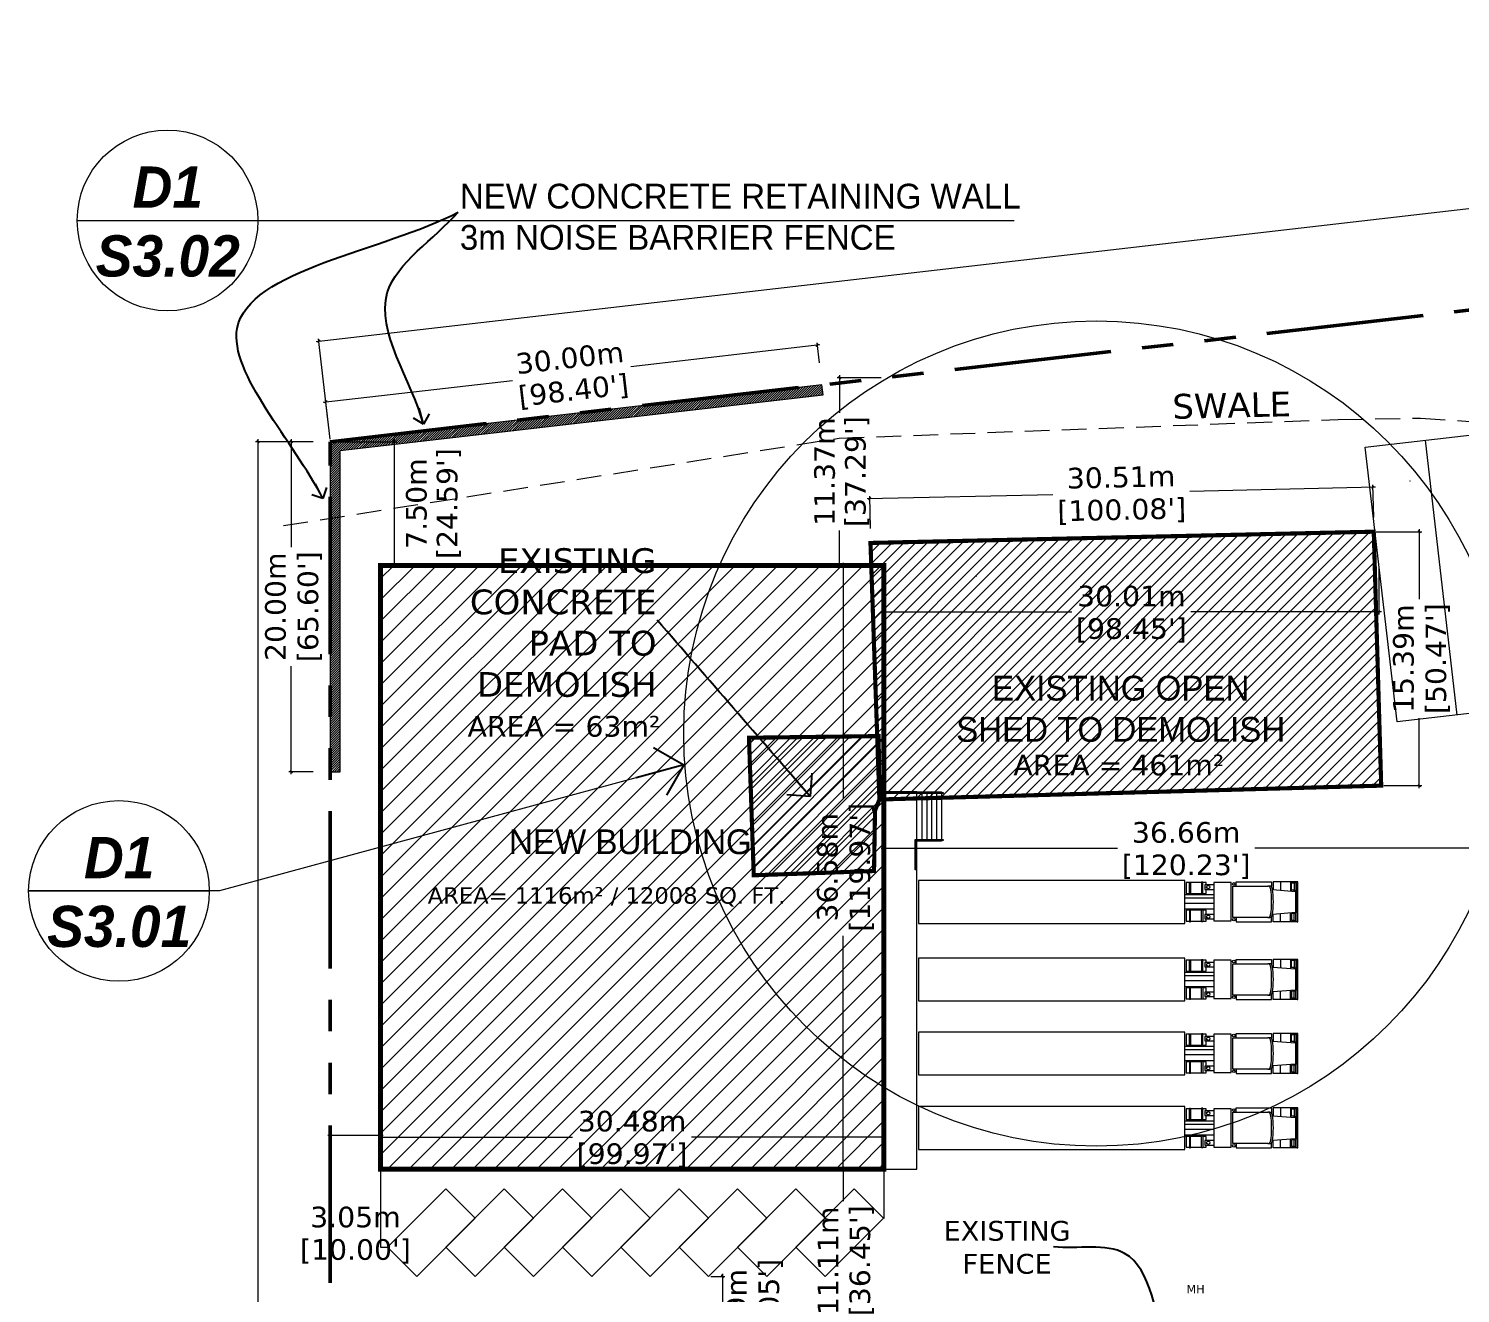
# Model space of a CAD drawing. Header units: metres. Extents: x 587 to 1372, y 780 to 1385.
# Drawn here: x 841 to 927.8, y 907.3 to 983.9 of the extents above; entities that cross this region are included whole.
import ezdxf

# ---------------------------------------------------------------- set-up
doc = ezdxf.new("R2010")
doc.units = ezdxf.units.M
for name, pattern in [('DASH2DOT', [1.25, 0.5, -0.25, 0, -0.25, 0, -0.25]), ('DASHED', [0.75, 0.5, -0.25]), ('DIVIDE2', [15.875, 6.35, -3.175, 0, -3.175, 0, -3.175]), ('HIDDEN', [0.375, 0.25, -0.125]), ('PHANTOM', [63.5, 31.75, -6.35, 6.35, -6.35, 6.35, -6.35])]:
    doc.linetypes.add(name, pattern=pattern)
doc.layers.get('DEFPOINTS').update_dxf_attribs({"lineweight": 5})
for name, color, linetype, lineweight in [('A-WALLS VIEW', 6, 'Continuous', 5), ('SP_BUILDINGS_E_DEMO', 7, 'HIDDEN', 40), ('SP_BUILDINGS_NEW', 200, 'Continuous', 5), ('SP_DIMS', 51, 'Continuous', 13), ('SP_DIMS DEMO', 65, 'Continuous', 13), ('SP_DIMS SITE', 21, 'Continuous', 13), ('SP_PARKING', 160, 'Continuous', 9), ('SP_SERVICES_SAN_EXIST', 104, 'DIVIDE2', 13), ('SP_SWALE', 161, 'DASHED', 20), ('SP_TERRAIN BOUNDARY', 1, 'PHANTOM', 50), ('SP_TEXT', 30, 'Continuous', 15), ('SP_TEXT_DEMO', 20, 'Continuous', 15), ('SP_VEHICLES', 7, 'Continuous', 15), ('ST-GRID DIMS', 7, 'Continuous', 5)]:
    doc.layers.add(name, color=color, linetype=linetype, lineweight=lineweight)
doc.layers.add('PDF_ZPROPOSED BUILDINGS', color=7, linetype='Continuous')
doc.layers.add('SP_BUILDINGS_E_HATCH', color=7, linetype='DASH2DOT', lineweight=9, true_color=0x8c8c8c, transparency=0.5)
doc.layers.add('SP_BUILDINGS_NEW_HATCH', color=9, linetype='Continuous', lineweight=13, true_color=0x808080, transparency=0.5)
doc.styles.add('details dims', font='verdana.ttf', dxfattribs={"height": 0.125})
doc.styles.add('DIMS BUILDING', font='verdana.ttf', dxfattribs={"height": 0.5})
doc.styles.add('mg-arial-anno in S dims', font='verdana.ttf', dxfattribs={"height": 0.3})
doc.styles.add('SITE DIM TXT', font='verdana.ttf', dxfattribs={"height": 1.25})
doc.styles.add('SITE TEXT', font='GOTHIC.TTF', dxfattribs={"height": 60})
doc.styles.add('TITLE BLOCK BIG', font='GOTHICBI.TTF', dxfattribs={"height": 0.1875})
doc.dimstyles.new('MGC Dims GRID', dxfattribs={"dimtxt": 1.25, "dimasz": 0.15, "dimexe": 0.15, "dimexo": 0.15, "dimgap": 0, "dimtad": 0, "dimzin": 0, "dimdsep": 46, "dimtxsty": 'SITE DIM TXT', "dimblk": 'OBLIQUE', "dimcen": 0.15, "dimdle": 0.15, "dimclrd": 256, "dimclre": 256, "dimclrt": 256, "dimadec": 0, "dimazin": 0, "dimtfac": 1, "dimtofl": 0, "dimtmove": 2, "dimatfit": 2, "dimldrblk": 'OPEN90', "dimfxl": 1, "dimtolj": 1, "dimtzin": 0, "dimlwd": -1, "dimlwe": -1, "dimarcsym": 0})
doc.dimstyles.new('MGC Dims SMALL', dxfattribs={"dimtxt": 0.3, "dimasz": 0.15, "dimexe": 0.15, "dimexo": 0.15, "dimgap": 0, "dimtad": 0, "dimzin": 0, "dimdsep": 46, "dimtxsty": 'mg-arial-anno in S dims', "dimblk": 'OBLIQUE', "dimcen": 0.15, "dimdle": 0.15, "dimclrd": 256, "dimclre": 256, "dimclrt": 256, "dimadec": 0, "dimazin": 0, "dimtfac": 1, "dimtofl": 0, "dimtmove": 2, "dimatfit": 2, "dimldrblk": 'OPEN90', "dimfxl": 1, "dimtolj": 1, "dimtzin": 0, "dimlwd": -1, "dimlwe": -1, "dimarcsym": 0})
doc.dimstyles.new('MGC Dims SMALL mts', dxfattribs={"dimtxt": 0.125, "dimasz": 0.1, "dimexe": 0.1, "dimexo": 0.1, "dimgap": 0, "dimtad": 0, "dimzin": 0, "dimdsep": 46, "dimtxsty": 'details dims', "dimblk": 'OBLIQUE', "dimcen": 0.15, "dimdle": 0.1, "dimclrd": 256, "dimclre": 256, "dimclrt": 256, "dimadec": 0, "dimazin": 0, "dimtfac": 1, "dimtofl": 0, "dimtmove": 2, "dimatfit": 2, "dimldrblk": 'OPEN90', "dimfxl": 1, "dimtolj": 1, "dimtzin": 0, "dimlwd": -1, "dimlwe": -1, "dimarcsym": 0})

# ---------------------------------------------------------------- blocks, each defined once
blk = doc.blocks.new('_Oblique')
at = {"color": 0, "linetype": 'ByBlock', "lineweight": -2}
blk.add_line((-0.5, -0.5), (0.5, 0.5), dxfattribs=at)
blk = doc.blocks.new('*D16')
at = {"layer": 'DEFPOINTS', "color": 0, "transparency": 16777216}
for p in [(892.858, 916.779), (862.378, 914.84), (892.858, 914.84)]:
    blk.add_point(p, dxfattribs=at)
at = {"layer": 'SP_DIMS', "transparency": 16777216}
for p, q in [((862.228, 916.779), (874.008, 916.779)), ((862.378, 914.99), (862.378, 916.929)), ((893.008, 916.779), (881.228, 916.779)), ((892.858, 914.99), (892.858, 916.929))]:
    blk.add_line(p, q, dxfattribs=at)
at = {"layer": 'SP_DIMS', "transparency": 16777216, "xscale": 0.15, "yscale": 0.15, "zscale": 0.15, "rotation": 180}
blk.add_blockref('_Oblique', (862.378, 916.779), dxfattribs=at)
at = {"layer": 'SP_DIMS', "transparency": 16777216, "xscale": 0.15, "yscale": 0.15, "zscale": 0.15}
blk.add_blockref('_Oblique', (892.858, 916.779), dxfattribs=at)
at = {"layer": 'SP_DIMS', "transparency": 16777216, "char_height": 1.25, "attachment_point": 5, "style": 'SITE DIM TXT'}
for s, insert in [('\\A1;30.48m', (877.618, 917.733)), ("\\A1;[99.97']", (877.618, 915.661))]:
    blk.add_mtext(s, dxfattribs=dict(at, insert=insert))
blk = doc.blocks.new('_Open90')
at = {"color": 0, "linetype": 'ByBlock', "lineweight": -2}
for p, q in [((-0.5, 0.5), (0, 0)), ((0, 0), (-1, 0)), ((0, 0), (-0.5, -0.5))]:
    blk.add_line(p, q, dxfattribs=at)
blk = doc.blocks.new('*D13')
at = {"layer": 'DEFPOINTS', "color": 0, "transparency": 16777216}
for p in [(889.98, 951.416), (890.42, 951.416), (889.98, 914.84)]:
    blk.add_point(p, dxfattribs=at)
at = {"layer": 'SP_DIMS', "transparency": 16777216}
for p, q in [((890.13, 951.416), (890.57, 951.416)), ((890.42, 951.566), (890.42, 937.284)), ((890.42, 914.69), (890.42, 928.972)), ((890.13, 914.84), (890.57, 914.84))]:
    blk.add_line(p, q, dxfattribs=at)
at = {"layer": 'SP_DIMS', "transparency": 16777216, "xscale": 0.15, "yscale": 0.15, "zscale": 0.15}
for p, rotation in [((890.42, 951.416), 90), ((890.42, 914.84), 270)]:
    blk.add_blockref('_Oblique', p, dxfattribs=dict(at, rotation=rotation))
at = {"layer": 'SP_DIMS', "transparency": 16777216, "char_height": 1.25, "attachment_point": 5, "rotation": 90, "style": 'SITE DIM TXT'}
for s, insert in [("\\A1;[119.97']", (891.538, 933.128)), ('\\A1;36.58m', (889.466, 933.128))]:
    blk.add_mtext(s, dxfattribs=dict(at, insert=insert))
blk = doc.blocks.new('*D10')
at = {"layer": 'DEFPOINTS', "color": 0, "transparency": 16777216}
for p in [(862.378, 918.42), (859.33, 916.948), (859.33, 916.879)]:
    blk.add_point(p, dxfattribs=at)
at = {"layer": 'SP_DIMS', "transparency": 16777216}
for p, q in [((862.378, 918.27), (862.378, 916.729)), ((862.528, 916.879), (859.18, 916.879)), ((859.33, 916.798), (859.33, 916.729))]:
    blk.add_line(p, q, dxfattribs=at)
at = {"layer": 'SP_DIMS', "transparency": 16777216, "xscale": 0.15, "yscale": 0.15, "zscale": 0.15, "rotation": 180}
blk.add_blockref('_Oblique', (859.33, 916.879), dxfattribs=at)
at = {"layer": 'SP_DIMS', "transparency": 16777216, "xscale": 0.15, "yscale": 0.15, "zscale": 0.15}
blk.add_blockref('_Oblique', (862.378, 916.879), dxfattribs=at)
at = {"layer": 'SP_DIMS', "transparency": 16777216, "char_height": 1.25, "attachment_point": 5, "style": 'SITE DIM TXT'}
for s, insert in [('\\A1;3.05m', (860.854, 911.924)), ("\\A1;[10.00']", (860.854, 909.855))]:
    blk.add_mtext(s, dxfattribs=dict(at, insert=insert))
blk = doc.blocks.new('*D11')
at = {"layer": 'DEFPOINTS', "color": 0, "transparency": 16777216}
for p in [(859.76, 958.914), (863.211, 958.914), (865.957, 951.416)]:
    blk.add_point(p, dxfattribs=at)
at = {"layer": 'SP_DIMS', "transparency": 16777216}
for p, q in [((863.211, 951.266), (863.211, 959.064)), ((859.91, 958.914), (863.361, 958.914)), ((865.807, 951.416), (863.061, 951.416))]:
    blk.add_line(p, q, dxfattribs=at)
at = {"layer": 'SP_DIMS', "transparency": 16777216, "xscale": 0.15, "yscale": 0.15, "zscale": 0.15}
for p, rotation in [((863.211, 958.914), 90), ((863.211, 951.416), 270)]:
    blk.add_blockref('_Oblique', p, dxfattribs=dict(at, rotation=rotation))
at = {"layer": 'SP_DIMS', "transparency": 16777216, "char_height": 1.25, "attachment_point": 5, "rotation": 90, "style": 'SITE DIM TXT'}
for s, insert in [("\\A1;[24.59']", (866.522, 955.165)), ('\\A1;7.50m', (864.554, 955.165))]:
    blk.add_mtext(s, dxfattribs=dict(at, insert=insert))
blk = doc.blocks.new('*D12')
at = {"layer": 'DEFPOINTS', "color": 0, "transparency": 16777216}
for p in [(889.665, 914.84), (890.42, 903.727), (891.003, 903.727)]:
    blk.add_point(p, dxfattribs=at)
at = {"layer": 'SP_DIMS', "transparency": 16777216}
for p, q in [((889.815, 914.84), (890.57, 914.84)), ((890.42, 914.99), (890.42, 912.893)), ((890.42, 903.577), (890.42, 905.674)), ((890.853, 903.727), (890.27, 903.727))]:
    blk.add_line(p, q, dxfattribs=at)
at = {"layer": 'SP_DIMS', "transparency": 16777216, "xscale": 0.15, "yscale": 0.15, "zscale": 0.15}
for p, rotation in [((890.42, 914.84), 90), ((890.42, 903.727), 270)]:
    blk.add_blockref('_Oblique', p, dxfattribs=dict(at, rotation=rotation))
at = {"layer": 'SP_DIMS', "transparency": 16777216, "char_height": 1.25, "attachment_point": 5, "rotation": 90, "style": 'SITE DIM TXT'}
for s, insert in [('\\A1;11.11m', (889.493, 909.283)), ("\\A1;[36.45']", (891.538, 909.283))]:
    blk.add_mtext(s, dxfattribs=dict(at, insert=insert))
blk = doc.blocks.new('*D17')
at = {"layer": 'DEFPOINTS', "color": 0, "transparency": 16777216}
for p in [(882.251, 908.337), (882.433, 903.748), (883.098, 903.748)]:
    blk.add_point(p, dxfattribs=at)
at = {"layer": 'SP_DIMS', "transparency": 16777216}
for p, q in [((882.401, 908.337), (883.248, 908.337)), ((883.098, 908.487), (883.098, 903.598)), ((882.583, 903.748), (883.248, 903.748))]:
    blk.add_line(p, q, dxfattribs=at)
at = {"layer": 'SP_DIMS', "transparency": 16777216, "xscale": 0.15, "yscale": 0.15, "zscale": 0.15}
for p, rotation in [((883.098, 908.337), 90), ((883.098, 903.748), 270)]:
    blk.add_blockref('_Oblique', p, dxfattribs=dict(at, rotation=rotation))
at = {"layer": 'SP_DIMS', "transparency": 16777216, "char_height": 1.25, "attachment_point": 5, "rotation": 90, "style": 'SITE DIM TXT'}
for s, insert in [('\\A1;4.59m', (883.953, 906.042)), ("\\A1;[15.05']", (886.022, 906.042))]:
    blk.add_mtext(s, dxfattribs=dict(at, insert=insert))
blk = doc.blocks.new('*D26')
at = {"layer": 'DEFPOINTS', "color": 0, "transparency": 16777216}
for p in [(892.878, 951.416), (922.892, 951.416), (922.892, 948.596)]:
    blk.add_point(p, dxfattribs=at)
at = {"layer": 'SP_DIMS', "transparency": 16777216}
for p, q in [((892.878, 951.266), (892.878, 948.446)), ((922.892, 951.266), (922.892, 948.446)), ((892.728, 948.596), (904.275, 948.596)), ((923.042, 948.596), (911.494, 948.596))]:
    blk.add_line(p, q, dxfattribs=at)
at = {"layer": 'SP_DIMS', "transparency": 16777216, "xscale": 0.15, "yscale": 0.15, "zscale": 0.15, "rotation": 180}
blk.add_blockref('_Oblique', (892.878, 948.596), dxfattribs=at)
at = {"layer": 'SP_DIMS', "transparency": 16777216, "xscale": 0.15, "yscale": 0.15, "zscale": 0.15}
blk.add_blockref('_Oblique', (922.892, 948.596), dxfattribs=at)
at = {"layer": 'SP_DIMS', "transparency": 16777216, "char_height": 1.25, "attachment_point": 5, "style": 'SITE DIM TXT'}
for s, insert in [('\\A1;30.01m', (907.885, 949.547)), ("\\A1;[98.45']", (907.885, 947.479))]:
    blk.add_mtext(s, dxfattribs=dict(at, insert=insert))
blk = doc.blocks.new('*D27')
at = {"layer": 'DEFPOINTS', "color": 0, "transparency": 16777216}
for p in [(892.878, 934.279), (892.878, 933.674), (929.535, 927.508)]:
    blk.add_point(p, dxfattribs=at)
at = {"layer": 'ST-GRID DIMS', "transparency": 16777216}
for p, q in [((892.728, 934.279), (907.05, 934.279)), ((892.878, 933.824), (892.878, 934.429)), ((929.685, 934.279), (915.363, 934.279)), ((929.535, 927.658), (929.535, 934.429))]:
    blk.add_line(p, q, dxfattribs=at)
at = {"layer": 'ST-GRID DIMS', "transparency": 16777216, "xscale": 0.15, "yscale": 0.15, "zscale": 0.15, "rotation": 180}
blk.add_blockref('_Oblique', (892.878, 934.279), dxfattribs=at)
at = {"layer": 'ST-GRID DIMS', "transparency": 16777216, "xscale": 0.15, "yscale": 0.15, "zscale": 0.15}
blk.add_blockref('_Oblique', (929.535, 934.279), dxfattribs=at)
at = {"layer": 'ST-GRID DIMS', "transparency": 16777216, "char_height": 1.25, "attachment_point": 5, "style": 'SITE DIM TXT'}
for s, insert in [('\\A1;36.66m', (911.206, 935.23)), ("\\A1;[120.23']", (911.206, 933.161))]:
    blk.add_mtext(s, dxfattribs=dict(at, insert=insert))
blk = doc.blocks.new('*D36')
at = {"layer": 'DEFPOINTS', "color": 0, "transparency": 16777216}
for p in [(854.946, 958.914), (858.446, 958.914), (858.446, 831.749)]:
    blk.add_point(p, dxfattribs=at)
at = {"layer": 'SP_DIMS SITE', "transparency": 16777216}
for p, q in [((854.946, 959.064), (854.946, 899.588)), ((858.296, 958.914), (854.796, 958.914)), ((854.946, 831.599), (854.946, 891.075)), ((858.296, 831.749), (854.796, 831.749))]:
    blk.add_line(p, q, dxfattribs=at)
at = {"layer": 'SP_DIMS SITE', "transparency": 16777216, "xscale": 0.15, "yscale": 0.15, "zscale": 0.15}
for p, rotation in [((854.946, 958.914), 90), ((854.946, 831.749), 270)]:
    blk.add_blockref('_Oblique', p, dxfattribs=dict(at, rotation=rotation))
at = {"layer": 'SP_DIMS SITE', "transparency": 16777216, "char_height": 1.25, "attachment_point": 5, "rotation": 90, "style": 'SITE DIM TXT'}
for s, insert in [("\\A2;[417.10']", (856.163, 895.331)), ('\\A2;127.17m', (853.907, 895.331))]:
    blk.add_mtext(s, dxfattribs=dict(at, insert=insert))
blk = doc.blocks.new('*D37')
at = {"layer": 'DEFPOINTS', "color": 0, "transparency": 16777216}
for p in [(1021.457, 983.792), (1022.159, 977.704), (859.33, 958.914)]:
    blk.add_point(p, dxfattribs=at)
at = {"layer": 'SP_DIMS SITE', "transparency": 16777216}
for p, q in [((1021.606, 983.809), (944.27, 974.885)), ((1022.142, 977.853), (1021.44, 983.941)), ((858.478, 964.985), (935.814, 973.909)), ((859.313, 959.063), (858.61, 965.151))]:
    blk.add_line(p, q, dxfattribs=at)
at = {"layer": 'SP_DIMS SITE', "transparency": 16777216, "xscale": 0.15, "yscale": 0.15, "zscale": 0.15}
for p, rotation in [((1021.457, 983.792), 6.582523700757695), ((858.627, 965.002), 186.5825237007577)]:
    blk.add_blockref('_Oblique', p, dxfattribs=dict(at, rotation=rotation))
at = {"layer": 'SP_DIMS SITE', "transparency": 16777216, "char_height": 1.25, "attachment_point": 5, "rotation": 6.58252, "style": 'SITE DIM TXT'}
for s, insert in [('\\A1;163.91m', (939.922, 975.441)), ("\\A1;[537.62']", (940.182, 973.188))]:
    blk.add_mtext(s, dxfattribs=dict(at, insert=insert))
blk = doc.blocks.new('*D60')
at = {"layer": 'DEFPOINTS', "color": 0, "transparency": 16777216}
for p in [(922.532, 956.147), (922.576, 954.188), (892.071, 953.506)]:
    blk.add_point(p, dxfattribs=at)
at = {"layer": 'SP_DIMS DEMO', "transparency": 16777216}
for p, q in [((891.877, 955.462), (903.124, 955.713)), ((892.067, 953.656), (892.024, 955.615)), ((922.682, 956.151), (911.434, 955.899)), ((922.572, 954.338), (922.528, 956.297))]:
    blk.add_line(p, q, dxfattribs=at)
at = {"layer": 'SP_DIMS DEMO', "transparency": 16777216, "xscale": 0.15, "yscale": 0.15, "zscale": 0.15}
for p, rotation in [((892.027, 955.465), 181.2815052099399), ((922.532, 956.147), 1.281505209939935)]:
    blk.add_blockref('_Oblique', p, dxfattribs=dict(at, rotation=rotation))
at = {"layer": 'SP_DIMS DEMO', "transparency": 16777216, "char_height": 1.25, "attachment_point": 5, "rotation": 1.28151, "style": 'SITE DIM TXT'}
for s, insert in [('\\A1;30.51m', (907.258, 956.757)), ("\\A1;[100.08']", (907.304, 954.689))]:
    blk.add_mtext(s, dxfattribs=dict(at, insert=insert))
blk = doc.blocks.new('*D61')
at = {"layer": 'DEFPOINTS', "color": 0, "transparency": 16777216}
for p in [(922.576, 953.46), (923.028, 938.073), (925.334, 938.073)]:
    blk.add_point(p, dxfattribs=at)
at = {"layer": 'SP_DIMS DEMO', "transparency": 16777216}
for p, q in [((922.726, 953.46), (925.484, 953.46)), ((925.334, 953.61), (925.334, 949.376)), ((925.334, 937.923), (925.334, 942.157)), ((923.178, 938.073), (925.484, 938.073))]:
    blk.add_line(p, q, dxfattribs=at)
at = {"layer": 'SP_DIMS DEMO', "transparency": 16777216, "xscale": 0.15, "yscale": 0.15, "zscale": 0.15}
for p, rotation in [((925.334, 953.46), 90), ((925.334, 938.073), 270)]:
    blk.add_blockref('_Oblique', p, dxfattribs=dict(at, rotation=rotation))
at = {"layer": 'SP_DIMS DEMO', "transparency": 16777216, "char_height": 1.25, "attachment_point": 5, "rotation": 90, "style": 'SITE DIM TXT'}
for s, insert in [('\\A1;15.39m', (924.383, 945.767)), ("\\A1;[50.47']", (926.451, 945.767))]:
    blk.add_mtext(s, dxfattribs=dict(at, insert=insert))
blk = doc.blocks.new('*D62')
at = {"layer": 'DEFPOINTS', "color": 0, "transparency": 16777216}
for p in [(890.198, 962.785), (892.878, 962.785), (892.878, 951.416)]:
    blk.add_point(p, dxfattribs=at)
at = {"layer": 'SP_DIMS', "transparency": 16777216}
for p, q in [((892.728, 962.785), (890.048, 962.785)), ((890.198, 962.935), (890.198, 960.66)), ((890.198, 951.266), (890.198, 953.541)), ((892.728, 951.416), (890.048, 951.416))]:
    blk.add_line(p, q, dxfattribs=at)
at = {"layer": 'SP_DIMS', "transparency": 16777216, "xscale": 0.15, "yscale": 0.15, "zscale": 0.15}
for p, rotation in [((890.198, 962.785), 90), ((890.198, 951.416), 270)]:
    blk.add_blockref('_Oblique', p, dxfattribs=dict(at, rotation=rotation))
at = {"layer": 'SP_DIMS', "transparency": 16777216, "char_height": 1.25, "attachment_point": 5, "rotation": 90, "style": 'SITE DIM TXT'}
for s, insert in [('\\A1;11.37m', (889.297, 957.101)), ("\\A1;[37.29']", (891.266, 957.101))]:
    blk.add_mtext(s, dxfattribs=dict(at, insert=insert))
blk = doc.blocks.new('*U68')
at = {"linetype": 'Continuous'}
for p, q in [((97.295, 86.087, 3.021), (97.295, 83.66, 3.021)), ((97.348, 86.087, 3.021), (97.295, 86.087, 3.021)), ((97.348, 83.66, 3.021), (97.348, 86.087, 3.021)), ((97.348, 86.087, 3.021), (98.799, 86.087, 3.021)), ((97.427, 86.087, 3.021), (97.427, 85.506, 3.021)), ((97.691, 86.007, 3.021), (97.427, 86.06, 3.021)), ((97.427, 86.06, 3.021), (97.533, 86.007, 3.021)), ((97.533, 86.007, 3.021), (97.533, 85.586, 3.021)), ((97.533, 86.007, 3.021), (97.691, 86.007, 3.021)), ((97.691, 85.586, 3.021), (97.691, 86.007, 3.021)), ((97.744, 86.087, 3.021), (97.744, 85.533, 3.021)), ((98.35, 86.087, 3.021), (98.35, 85.586, 3.021)), ((98.799, 86.087, 3.021), (98.799, 85.612, 3.021)), ((101.05, 86.087, 3.021), (98.904, 86.087, 3.021)), ((98.904, 86.087, 3.021), (98.904, 85.796, 3.021)), ((101.05, 85.823, 3.021), (101.05, 86.087, 3.021)), ((101.34, 86.034, 3.021), (101.34, 83.713, 3.021)), ((102.395, 86.034, 3.021), (101.34, 86.034, 3.021)), ((102.395, 83.713, 3.021), (102.395, 86.034, 3.021)), ((103.068, 86.044, 3.021), (102.866, 86.044, 3.021)), ((102.866, 86.044, 3.021), (102.866, 85.909, 3.021)), ((103.068, 85.352, 3.021), (103.068, 86.077, 3.021)), ((103.068, 86.077, 3.021), (103.136, 86.077, 3.021)), ((103.136, 86.077, 3.021), (103.136, 85.352, 3.021)), ((103.809, 86.044, 3.021), (103.136, 86.044, 3.021)), ((103.809, 86.077, 3.021), (103.809, 85.352, 3.021)), ((103.876, 86.077, 3.021), (103.809, 86.077, 3.021)), ((103.876, 85.352, 3.021), (103.876, 86.077, 3.021)), ((104.078, 86.044, 3.021), (103.876, 86.044, 3.021)), ((104.078, 85.386, 3.021), (104.078, 86.044, 3.021)), ((120.3, 86.178, 3.021), (104.145, 86.178, 3.021)), ((104.145, 86.178, 3.021), (104.145, 83.578, 3.021)), ((120.3, 83.578, 3.021), (120.3, 86.178, 3.021)), ((97.348, 85.506, 3.021), (97.348, 84.24, 3.021)), ((97.453, 85.506, 3.021), (97.348, 85.506, 3.021)), ((97.533, 85.586, 3.021), (97.427, 85.533, 3.021)), ((98.825, 85.612, 3.021), (97.453, 85.506, 3.021)), ((97.453, 85.546, 3.021), (97.691, 85.586, 3.021)), ((97.453, 84.24, 3.021), (97.453, 85.506, 3.021)), ((97.533, 85.586, 3.021), (97.691, 85.586, 3.021)), ((99.115, 85.823, 3.021), (99.01, 85.823, 3.021)), ((99.115, 85.823, 3.021), (101.235, 85.823, 3.021)), ((101.235, 85.823, 3.021), (101.235, 83.924, 3.021)), ((102.934, 85.909, 3.021), (102.395, 85.909, 3.021)), ((102.395, 85.64, 3.021), (102.934, 85.64, 3.021)), ((102.395, 85.319, 3.021), (104.145, 85.319, 3.021)), ((102.866, 85.64, 3.021), (102.866, 85.386, 3.021)), ((102.866, 85.386, 3.021), (103.068, 85.386, 3.021)), ((102.934, 85.64, 3.021), (102.934, 85.909, 3.021)), ((103.136, 85.352, 3.021), (103.068, 85.352, 3.021)), ((103.136, 85.386, 3.021), (103.809, 85.386, 3.021)), ((103.809, 85.352, 3.021), (103.876, 85.352, 3.021)), ((103.876, 85.386, 3.021), (104.078, 85.386, 3.021)), ((97.348, 84.24, 3.021), (97.453, 84.24, 3.021)), ((97.427, 83.66, 3.021), (97.427, 84.24, 3.021)), ((97.533, 84.161, 3.021), (97.427, 84.214, 3.021)), ((98.825, 84.135, 3.021), (97.453, 84.24, 3.021)), ((97.453, 84.201, 3.021), (97.691, 84.161, 3.021)), ((97.744, 83.66, 3.021), (97.744, 84.214, 3.021)), ((102.395, 84.967, 3.021), (104.145, 84.967, 3.021)), ((104.145, 84.64, 3.021), (102.395, 84.64, 3.021)), ((104.145, 84.438, 3.021), (102.395, 84.438, 3.021)), ((103.068, 84.371, 3.021), (102.866, 84.371, 3.021)), ((102.866, 84.371, 3.021), (102.866, 84.117, 3.021)), ((103.068, 84.404, 3.021), (103.068, 83.679, 3.021)), ((103.136, 84.404, 3.021), (103.068, 84.404, 3.021)), ((103.136, 83.679, 3.021), (103.136, 84.404, 3.021)), ((103.809, 84.371, 3.021), (103.136, 84.371, 3.021)), ((103.809, 83.679, 3.021), (103.809, 84.404, 3.021)), ((103.809, 84.404, 3.021), (103.876, 84.404, 3.021)), ((103.876, 84.404, 3.021), (103.876, 83.679, 3.021)), ((104.078, 84.371, 3.021), (103.876, 84.371, 3.021)), ((104.078, 83.713, 3.021), (104.078, 84.371, 3.021)), ((97.295, 83.66, 3.021), (97.348, 83.66, 3.021)), ((97.348, 83.66, 3.021), (98.799, 83.66, 3.021)), ((97.427, 83.687, 3.021), (97.533, 83.739, 3.021)), ((97.691, 83.739, 3.021), (97.427, 83.687, 3.021)), ((97.533, 83.739, 3.021), (97.533, 84.161, 3.021)), ((97.533, 84.161, 3.021), (97.691, 84.161, 3.021)), ((97.533, 83.739, 3.021), (97.691, 83.739, 3.021)), ((97.691, 84.161, 3.021), (97.691, 83.739, 3.021)), ((98.35, 83.66, 3.021), (98.35, 84.161, 3.021)), ((98.799, 83.66, 3.021), (98.799, 84.135, 3.021)), ((98.904, 83.66, 3.021), (98.904, 83.95, 3.021)), ((101.05, 83.66, 3.021), (98.904, 83.66, 3.021)), ((99.01, 83.924, 3.021), (99.115, 83.924, 3.021)), ((101.235, 83.924, 3.021), (99.115, 83.924, 3.021)), ((101.05, 83.924, 3.021), (101.05, 83.66, 3.021)), ((101.34, 83.713, 3.021), (102.395, 83.713, 3.021)), ((102.934, 84.117, 3.021), (102.395, 84.117, 3.021)), ((102.395, 83.848, 3.021), (102.934, 83.848, 3.021)), ((102.866, 83.848, 3.021), (102.866, 83.713, 3.021)), ((102.866, 83.713, 3.021), (103.068, 83.713, 3.021)), ((102.934, 83.848, 3.021), (102.934, 84.117, 3.021)), ((103.068, 83.679, 3.021), (103.136, 83.679, 3.021)), ((103.136, 83.713, 3.021), (103.809, 83.713, 3.021)), ((103.876, 83.679, 3.021), (103.809, 83.679, 3.021)), ((103.876, 83.713, 3.021), (104.078, 83.713, 3.021)), ((104.145, 83.578, 3.021), (120.3, 83.578, 3.021))]:
    blk.add_line(p, q, dxfattribs=at)
for centre, radius in [((101.182, 85.955, 3.021), 0.0791), ((102.732, 85.774, 3.021), 0.101), ((101.182, 83.792, 3.021), 0.0791), ((102.732, 83.982, 3.021), 0.101)]:
    blk.add_circle(centre, radius, dxfattribs=at)
for centre, radius, start, end in [((103.757, 84.873, 3.021), 4.971, 170.5377, 189.4623), ((99.01, 85.665, 3.021), 0.158, 89.99998, 170.5377), ((103.862, 84.873, 3.021), 4.971, 170.5377, 189.4623), ((99.115, 85.665, 3.021), 0.158, 89.99998, 170.5377), ((99.01, 84.082, 3.021), 0.158, 189.4629, 270), ((99.115, 84.082, 3.021), 0.158, 189.4629, 270)]:
    blk.add_arc(centre, radius, start, end, dxfattribs=at)
blk = doc.blocks.new('*D71')
at = {"layer": 'DEFPOINTS', "color": 0, "transparency": 16777216}
for p in [(888.854, 964.762), (888.995, 963.545), (859.192, 960.106)]:
    blk.add_point(p, dxfattribs=at)
at = {"layer": 'SP_DIMS', "transparency": 16777216}
for p, q in [((889.003, 964.779), (877.539, 963.456)), ((888.977, 963.694), (888.837, 964.911)), ((858.903, 961.305), (870.367, 962.628)), ((859.175, 960.255), (859.035, 961.472))]:
    blk.add_line(p, q, dxfattribs=at)
at = {"layer": 'SP_DIMS', "transparency": 16777216, "xscale": 0.15, "yscale": 0.15, "zscale": 0.15}
for p, rotation in [((888.854, 964.762), 6.582523700757707), ((859.052, 961.323), 186.5825237007577)]:
    blk.add_blockref('_Oblique', p, dxfattribs=dict(at, rotation=rotation))
at = {"layer": 'SP_DIMS', "transparency": 16777216, "char_height": 1.25, "attachment_point": 5, "rotation": 6.58252, "style": 'SITE DIM TXT'}
for s, insert in [('\\A1;30.00m', (873.844, 963.987)), ("\\A1;[98.40']", (874.081, 961.932))]:
    blk.add_mtext(s, dxfattribs=dict(at, insert=insert))
blk = doc.blocks.new('*D72')
at = {"layer": 'DEFPOINTS', "color": 0, "transparency": 16777216}
for p in [(856.965, 958.914), (858.446, 958.914), (858.446, 938.914)]:
    blk.add_point(p, dxfattribs=at)
at = {"layer": 'SP_DIMS', "transparency": 16777216}
for p, q in [((856.965, 959.064), (856.965, 952.524)), ((858.296, 958.914), (856.815, 958.914)), ((856.965, 938.764), (856.965, 945.304)), ((858.296, 938.914), (856.815, 938.914))]:
    blk.add_line(p, q, dxfattribs=at)
at = {"layer": 'SP_DIMS', "transparency": 16777216, "xscale": 0.15, "yscale": 0.15, "zscale": 0.15}
for p, rotation in [((856.965, 958.914), 90), ((856.965, 938.914), 270)]:
    blk.add_blockref('_Oblique', p, dxfattribs=dict(at, rotation=rotation))
at = {"layer": 'SP_DIMS', "transparency": 16777216, "char_height": 1.25, "attachment_point": 5, "rotation": 90, "style": 'SITE DIM TXT'}
for s, insert in [('\\A1;20.00m', (856.014, 948.914)), ("\\A1;[65.60']", (858.083, 948.914))]:
    blk.add_mtext(s, dxfattribs=dict(at, insert=insert))

msp = doc.modelspace()

# ---------------------------------------------------------------- hatches: boundary and pattern name
at = {"layer": 'SP_BUILDINGS_E_HATCH', "transparency": 33554559}
h = msp.add_hatch(dxfattribs=at)
h.set_pattern_fill('_USER', color=256, scale=0.5, angle=45, pattern_type=0)
h.set_pattern_definition([(45, (0, 0), (-0.3535534, 0.3535534), [])])
h.paths.add_polyline_path([(892.071, 952.778), (922.576, 953.46), (923.028, 938.073), (892.612, 937.234)])
h.paths.add_polyline_path([(892.564, 941.075), (884.707, 940.975), (884.996, 932.641), (892.287, 932.898), (892.346, 936.554), (892.612, 937.234)])
at = {"layer": 'SP_BUILDINGS_NEW'}
h = msp.add_hatch(dxfattribs=at)
h.set_pattern_fill('_USER', color=256, scale=0.1, angle=45, pattern_type=0)
h.set_pattern_definition([(45, (0, 0), (-0.070710678, 0.070710678), [])])
h.paths.add_polyline_path([(889.132, 962.353), (859.33, 958.914), (859.33, 938.914), (859.93, 938.914), (859.93, 958.379), (889.201, 961.757)])
at = {"layer": 'SP_BUILDINGS_NEW_HATCH'}
h = msp.add_hatch(dxfattribs=at)
h.set_pattern_fill('_USER', color=256, scale=0.9144, angle=45, pattern_type=0)
h.set_pattern_definition([(45, (849.1483, 792.5576), (-0.6465784, 0.6465784), [])])
h.paths.add_polyline_path([(862.378, 914.84), (892.878, 914.84), (892.878, 951.416), (862.378, 951.416)])

# ---------------------------------------------------------------- linework, layer by layer
at = {"layer": 'A-WALLS VIEW'}
msp.add_lwpolyline([(894.828, 934.753), (894.828, 932.977), (894.778, 932.977), (894.778, 934.802), (896.478, 934.803), (896.478, 934.753), (894.828, 934.753)], dxfattribs=at)
at = {"layer": 'PDF_ZPROPOSED BUILDINGS', "lineweight": 25}
for points in [[(924.755, 956.538), (924.755, 956.521)], [(898.477, 950.747), (898.477, 950.764)]]:
    msp.add_lwpolyline(points, dxfattribs=at)
at = {"layer": 'SP_BUILDINGS_E_DEMO', "linetype": 'HIDDEN', "ltscale": 8, "const_width": 0.25}
for points in [[(892.071, 952.778), (922.576, 953.46), (923.028, 938.073), (892.612, 937.234)], [(892.564, 941.075), (884.707, 940.975), (884.996, 932.641), (892.287, 932.898), (892.346, 936.554), (892.612, 937.234)]]:
    msp.add_lwpolyline(points, close=True, dxfattribs=at)
at = {"layer": 'SP_BUILDINGS_NEW'}
for points in [[(889.132, 962.353), (859.33, 958.914), (859.33, 938.914), (859.93, 938.914), (859.93, 958.379), (889.201, 961.757)], [(892.928, 937.652), (896.478, 937.652), (896.478, 937.603), (892.928, 937.603), (892.928, 937.652)], [(862.806, 910.104), (864.574, 908.337), (868.109, 911.872), (866.341, 913.64)], [(866.341, 910.104), (868.109, 908.337), (871.645, 911.872), (869.877, 913.64)], [(869.877, 910.104), (871.645, 908.337), (875.18, 911.872), (873.412, 913.64)], [(873.412, 910.104), (875.18, 908.337), (878.716, 911.872), (876.948, 913.64)], [(876.948, 910.104), (878.716, 908.337), (882.251, 911.872), (880.483, 913.64)], [(880.483, 910.104), (882.251, 908.337), (885.787, 911.872), (884.019, 913.64)], [(884.019, 910.104), (885.787, 908.337), (889.322, 911.872), (887.555, 913.64)], [(887.555, 910.104), (889.322, 908.337), (892.858, 911.872), (891.09, 913.64)]]:
    msp.add_lwpolyline(points, close=True, dxfattribs=at)
at = {"layer": 'SP_BUILDINGS_NEW', "const_width": 0.305}
msp.add_lwpolyline([(862.378, 914.84), (892.878, 914.84), (892.878, 951.416), (862.378, 951.416)], close=True, dxfattribs=at)
at = {"layer": 'SP_BUILDINGS_NEW'}
for points in [[(894.878, 937.652), (894.878, 937.703), (892.878, 937.702)], [(894.878, 937.703), (895.178, 937.703), (895.178, 937.652)], [(894.878, 934.802), (894.878, 937.603)], [(895.178, 937.703), (895.478, 937.703), (895.478, 937.652)], [(895.178, 937.603), (895.178, 934.802)], [(895.478, 937.703), (895.778, 937.703), (895.778, 937.652)], [(895.478, 937.603), (895.478, 934.802)], [(895.778, 937.703), (896.078, 937.703), (896.078, 937.652)], [(895.778, 937.603), (895.778, 934.802)], [(896.078, 937.703), (896.378, 937.703), (896.378, 937.652)], [(896.078, 937.603), (896.078, 934.802)], [(896.378, 937.603), (896.378, 934.802)], [(892.878, 914.84), (894.878, 914.84), (894.878, 934.753)], [(895.178, 934.753), (895.178, 934.703), (894.878, 934.703)], [(895.478, 934.753), (895.478, 934.703), (895.178, 934.703)], [(895.778, 934.753), (895.778, 934.703), (895.478, 934.703)], [(896.078, 934.753), (896.078, 934.703), (895.778, 934.703)], [(896.378, 934.753), (896.378, 934.703), (896.078, 934.703)], [(862.378, 914.84), (862.378, 910.104), (862.806, 910.104)], [(892.878, 914.84), (892.878, 911.852)]]:
    msp.add_lwpolyline(points, dxfattribs=at)
at = {"layer": 'SP_PARKING'}
msp.add_line((925.698, 959.004), (927.62, 942.351), dxfattribs=at)
msp.add_lwpolyline([(923.986, 941.931), (922.065, 958.585), (1016.516, 969.478), (1018.438, 952.824), (923.986, 941.931)], dxfattribs=at)
at = {"layer": 'SP_SWALE', "ltscale": 3}
msp.add_lwpolyline([(856.485, 953.828), (890.18, 959.128), (920.42, 960.263), (925.415, 960.347), (935.625, 959.636), (944.074, 960.313), (947.842, 960.085), (958.534, 958.866), (959.025, 958.756), (966.425, 959.704), (969.947, 960.821), (977.701, 960.042), (994.65, 960.957), (1004.776, 961.312), (1019.286, 963.903), (1020.971, 963.968)], dxfattribs=at)
at = {"layer": 'SP_TERRAIN BOUNDARY', "ltscale": 0.3}
msp.add_lwpolyline([(859.33, 958.914), (1022.159, 977.704), (1026.084, 805.707), (1026.084, 805.707, 0.086732), (859.33, 831.749), (859.33, 831.749)], format="xyb", close=True, dxfattribs=at)
at = {"layer": 'SP_TEXT'}
for p, q in [((843.989, 972.317), (854.936, 972.317)), ((854.936, 972.317), (900.786, 972.317))]:
    msp.add_line(p, q, dxfattribs=at)
msp.add_circle((849.463, 972.317), 5.474, dxfattribs=at)
at = {"layer": 'SP_TEXT_DEMO'}
msp.add_line((841.045, 931.694), (851.993, 931.694), dxfattribs=at)
for centre, radius in [((905.756, 941.23), 25), ((846.519, 931.694), 5.474)]:
    msp.add_circle(centre, radius, dxfattribs=at)

# ---------------------------------------------------------------- block references
at = {"layer": 'SP_VEHICLES', "rotation": 179.999999999991}
for p in [(1015.278, 1015.907, -3.021), (1015.278, 1011.207, -3.021), (1015.278, 1006.721, -3.021), (1015.278, 1002.207, -3.021)]:
    msp.add_blockref('*U68', p, dxfattribs=at)

# ---------------------------------------------------------------- texts
at = {"layer": 'SP_BUILDINGS_NEW', "insert": (857.101, 966.108), "char_height": 0.2, "width": 11.17607, "attachment_point": 1, "style": 'mg-arial-anno in S dims'}
msp.add_mtext('\\A1;', dxfattribs=at)
at = {"layer": 'SP_SERVICES_SAN_EXIST', "style": 'DIMS BUILDING'}
msp.add_text('MH', height=0.5, dxfattribs=at).set_placement((911.222, 907.319))
at = {"layer": 'SP_SWALE', "style": 'DIMS BUILDING'}
msp.add_text('SWALE', height=1.5, rotation=1.3012, dxfattribs=at).set_placement((910.384, 960.296))
at = {"layer": 'SP_TEXT', "style": 'SITE TEXT'}
msp.add_text('NEW BUILDING', height=1.5, dxfattribs=at).set_placement((870.163, 933.923))
at = {"layer": 'SP_TEXT', "attachment_point": 5}
for s, width, gutter_width, insert, char_height, style in [('D1\\PS3.02', 17.0122, 0.312, (849.478, 972.237), 2.5, 'TITLE BLOCK BIG'), ('AREA= 1116m² / 12008 SQ. FT.', 22.64504, 0.625, (876.072, 931.332), 1, 'SITE DIM TXT')]:
    msp.add_mtext_dynamic_manual_height_columns(s, width=width, gutter_width=gutter_width, heights=[0], dxfattribs=dict(at, insert=insert, char_height=char_height, style=style))
at = {"layer": 'SP_TEXT', "insert": (867.183, 974.543), "char_height": 1.5, "width": 36.01523, "attachment_point": 1, "style": 'SITE TEXT'}
msp.add_mtext('NEW CONCRETE RETAINING WALL\\P3m NOISE BARRIER FENCE', dxfattribs=at)
at = {"layer": 'SP_TEXT', "insert": (841.079, 933.592), "char_height": 0.125, "attachment_point": 9, "style": 'details dims'}
msp.add_mtext('\\A1;', dxfattribs=at)
at = {"layer": 'SP_TEXT_DEMO', "style": 'SITE DIM TXT'}
for s, insert, char_height, width, attachment_point in [('\\A1;EXISTING CONCRETE PAD TO DEMOLISH', (879.107, 943.427), 1.5, 10.12469, 9), ('AREA = 63m²\\P', (867.649, 942.292), 1.25, 21.19713, 1), ('AREA = 461m²', (900.734, 939.947), 1.25, 21.19713, 1), ('\\A1;EXISTING FENCE', (900.351, 910.088), 1.2, 0.21573, 5)]:
    msp.add_mtext(s, dxfattribs=dict(at, insert=insert, char_height=char_height, width=width, attachment_point=attachment_point))
at = {"layer": 'SP_TEXT_DEMO', "attachment_point": 5}
for s, width, gutter_width, insert, char_height, style in [('EXISTING OPEN SHED TO DEMOLISH', 20.86369, 3, (907.238, 942.719), 1.5, 'SITE TEXT'), ('D1\\PS3.01', 17.0122, 0.312, (846.534, 931.613), 2.5, 'TITLE BLOCK BIG')]:
    msp.add_mtext_dynamic_manual_height_columns(s, width=width, gutter_width=gutter_width, heights=[0], dxfattribs=dict(at, insert=insert, char_height=char_height, style=style))

# ---------------------------------------------------------------- dimensions: what is measured, and where the dimension line sits
at = {"layer": 'SP_DIMS'}
for p1, p2, distance, picture, middle in [((859.192, 960.106), (888.995, 963.545), 1.225, '*D71', (873.953, 963.042)), ((858.446, 938.914), (858.446, 958.914), 1.481, '*D72', (856.965, 948.914))]:
    dim = msp.add_aligned_dim(p1=p1, p2=p2, distance=distance, dimstyle='MGC Dims GRID', override={"dimgap": 0.3, "dimpost": 'm\\X'}, dxfattribs=at)
    dim.commit()
    dim.dimension.update_dxf_attribs({"geometry": picture, "text_midpoint": middle})
for base, p1, p2, override, picture, middle in [((890.198, 962.785), (892.878, 951.416), (892.878, 962.785), {"dimgap": 0.25, "dimpost": 'm\\X'}, '*D62', (890.198, 957.101)), ((863.211, 958.914), (865.957, 951.416), (859.76, 958.914), {"dimgap": 0.25, "dimpost": 'm\\X'}, '*D11', (865.455, 955.165)), ((890.42, 951.416), (889.98, 914.84), (889.98, 951.416), {"dimgap": 0.3, "dimpost": 'm\\X'}, '*D13', (890.42, 933.128))]:
    dim = msp.add_linear_dim(base=base, p1=p1, p2=p2, angle=90, dimstyle='MGC Dims GRID', override=override, dxfattribs=at)
    dim.commit()
    dim.dimension.update_dxf_attribs({"geometry": picture, "text_midpoint": middle})
for base, p1, p2, picture, middle in [((922.892, 948.596), (892.878, 951.416), (922.892, 951.416), '*D26', (907.885, 948.596)), ((859.33, 916.879), (862.378, 918.42), (859.33, 916.948), '*D10', (860.854, 910.973)), ((892.858, 916.779), (862.378, 914.84), (892.858, 914.84), '*D16', (877.618, 916.779))]:
    dim = msp.add_linear_dim(base=base, p1=p1, p2=p2, dimstyle='MGC Dims GRID', override={"dimgap": 0.3, "dimpost": 'm\\X'}, dxfattribs=at)
    dim.commit()
    dim.dimension.update_dxf_attribs({"geometry": picture, "text_midpoint": middle})
for base, p1, p2, picture, middle in [((890.42, 903.727), (889.665, 914.84), (891.003, 903.727), '*D12', (890.42, 909.283)), ((883.098, 903.748), (882.251, 908.337), (882.433, 903.748), '*D17', (884.904, 906.042))]:
    dim = msp.add_linear_dim(base=base, p1=p1, p2=p2, angle=90, dimstyle='MGC Dims GRID', override={"dimgap": 0.3, "dimpost": 'm\\X'}, dxfattribs=at)
    dim.commit()
    dim.dimension.update_dxf_attribs({"geometry": picture, "text_midpoint": middle, "dimtype": 160})
at = {"layer": 'SP_DIMS DEMO'}
dim = msp.add_aligned_dim(p1=(892.071, 953.506), p2=(922.576, 954.188), distance=1.96, dimstyle='MGC Dims GRID', override={"dimgap": 0.3, "dimpost": 'm\\X'}, dxfattribs=at)
dim.commit()
dim.dimension.update_dxf_attribs({"geometry": '*D60', "text_midpoint": (907.279, 955.806)})
dim = msp.add_linear_dim(base=(925.334, 938.073), p1=(922.576, 953.46), p2=(923.028, 938.073), angle=90, dimstyle='MGC Dims GRID', override={"dimgap": 0.3, "dimpost": 'm\\X'}, dxfattribs=at)
dim.commit()
dim.dimension.update_dxf_attribs({"geometry": '*D61', "text_midpoint": (925.334, 945.767)})
at = {"layer": 'SP_DIMS SITE'}
dim = msp.add_aligned_dim(p1=(859.33, 958.914), p2=(1022.159, 977.704), distance=6.129, dimstyle='MGC Dims GRID', override={"dimgap": 0.4, "dimpost": 'm\\X'}, dxfattribs=at)
dim.commit()
dim.dimension.update_dxf_attribs({"geometry": '*D37', "text_midpoint": (940.042, 974.397)})
dim = msp.add_linear_dim(base=(854.9455, 958.9141), p1=(858.4463, 831.7487), p2=(858.4463, 958.9141), angle=90, dimstyle='MGC Dims GRID', override={"dimgap": 0.4, "dimpost": 'm\\X', "dimtolj": 2}, dxfattribs=at)
dim.commit()
dim.dimension.update_dxf_attribs({"geometry": '*D36', "text_midpoint": (854.9455, 895.3314)})
at = {"layer": 'ST-GRID DIMS'}
dim = msp.add_linear_dim(base=(892.878, 934.279), p1=(929.535, 927.508), p2=(892.878, 933.674), dimstyle='MGC Dims GRID', override={"dimgap": 0.3, "dimpost": 'm\\X'}, dxfattribs=at)
dim.commit()
dim.dimension.update_dxf_attribs({"geometry": '*D27', "text_midpoint": (911.206, 934.279)})

# ---------------------------------------------------------------- leaders
at = {"layer": 'SP_BUILDINGS_NEW', "path_type": 1}
msp.add_leader([(858.877, 955.464), (853.685, 965.78), (867.076, 972.825)], dimstyle='MGC Dims SMALL', override={"dimasz": 1}, dxfattribs=at)
at = {"layer": 'SP_BUILDINGS_NEW', "path_type": 1, "annotation_type": 0, "has_hookline": 1, "hookline_direction": 0, "text_width": 33.472}
msp.add_leader([(864.979, 959.985), (862.785, 967.925), (867.076, 972.825)], dimstyle='MGC Dims SMALL', override={"dimasz": 1, "dimgap": 0, "dimtad": 0}, dxfattribs=at)
at = {"layer": 'SP_TEXT_DEMO', "path_type": 1, "annotation_type": 0, "has_hookline": 1, "hookline_direction": 1}
for points, override, text_width in [([(888.417, 937.411), (879.138, 948.105)], {"dimasz": 2, "dimgap": 0.03125, "dimtad": 0}, 11.133), ([(910.204, 903.879), (907.478, 909.732), (903.174, 910.124)], {"dimasz": 1, "dimgap": 0.03125, "dimtad": 0}, 7.945)]:
    msp.add_leader(points, dimstyle='MGC Dims GRID', override=override, dxfattribs=dict(at, text_width=text_width))
at = {"layer": 'SP_TEXT_DEMO'}
msp.add_leader([(880.756, 939.331), (852.619, 931.694), (841.079, 931.694)], dimstyle='MGC Dims SMALL mts', override={"dimasz": 3, "dimgap": 0, "dimtad": 0}, dxfattribs=at)

doc.saveas('drawing.dxf')
